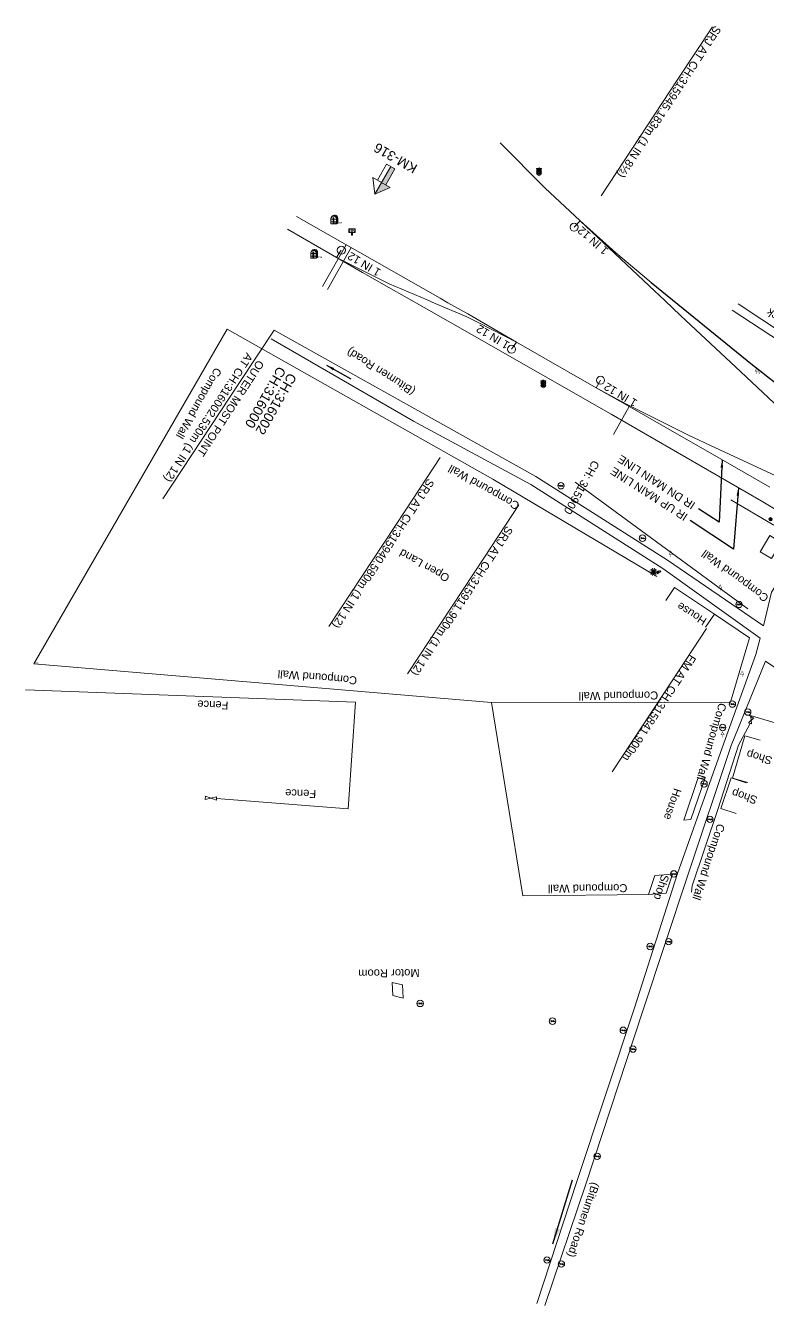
# Model space of a CAD drawing. Header units: metres. Extents: x 628572 to 633121, y 3388024 to 3391117.
# Drawn here: x 631745.7 to 631977.8, y 3388829.5 to 3389229.2 of the extents above; entities that cross this region are included whole.
import ezdxf
from ezdxf.enums import TextEntityAlignment as Align

# ---------------------------------------------------------------- set-up
doc = ezdxf.new("R2010")
doc.units = ezdxf.units.M
doc.header["$MEASUREMENT"] = 0
for name, color, linetype, lineweight in [('30-9-16P', 53, 'Continuous', 0), ('Cart Track', 34, 'Continuous', 0), ('Commercial Building Pucca', 251, 'Continuous', 0), ('Compound Wall', 251, 'Continuous', 0), ('Electric Pole', 251, 'Continuous', 0), ('Existing Chainage', 7, 'Continuous', 0), ('Existing IR Track', 143, 'Continuous', 0), ('Fence', 251, 'FENCELINE1', 0), ('Gate', 251, 'Continuous', 0), ('Govt buliding', 251, 'Continuous', 0), ('Grill', 251, 'Continuous', 0), ('KILOMETER_STONE', 251, 'Continuous', 0), ('KM STONE', 7, 'Continuous', 0), ('NAME_BOARD', 251, 'Continuous', 0), ('OHE MAST', 8, 'Continuous', 0), ('Residential Building Pucca', 251, 'Continuous', 0), ('SH.NOS', 8, 'Continuous', 0), ('Sign Board', 251, 'Continuous', 0), ('SIGN_BOARD', 251, 'Continuous', 0), ('SIGNAL_POST', 251, 'Continuous', 0), ("SIRHIND STN SRJ's", 251, 'Continuous', 0), ('Subroad Edge', 34, 'Continuous', 0), ('Text', 251, 'Continuous', 0), ('Tree 0-300', 74, 'Continuous', 0)]:
    doc.layers.add(name, color=color, linetype=linetype, lineweight=lineweight)
doc.layers.add('IR PROPOSALS', color=190, linetype='Continuous')
doc.styles.add('CUT-FILL', font='cut-fill.shx', dxfattribs={"height": 2})
doc.styles.add('NB', font='swissbo.ttf', dxfattribs={"height": 1.5})
doc.styles.add('notes', font='romans.shx', dxfattribs={"height": 2})
doc.styles.get("Standard").update_dxf_attribs({"font": 'arial.ttf'})
doc.styles.add('Style-Arial', font='arial.ttf')
doc.styles.add('Text', font='arial.ttf', dxfattribs={"height": 2})
doc.linetypes.add('FENCELINE1', pattern='A,6.35,-2.54,[133,ltypeshp.shx,S=2.54,R=0,X=-2.54,Y=0],-2.54,25.4', length=36.83)
doc.dimstyles.new('ISO-25', dxfattribs={"dimtxt": 2.5, "dimasz": 2.5, "dimexe": 1.25, "dimexo": 0.625, "dimtad": 1, "dimtxsty": 'Standard', "dimcen": 2.5, "dimadec": 0, "dimazin": 0, "dimtfac": 1, "dimtmove": 0, "dimatfit": 3, "dimfxl": 1, "dimarcsym": 0})

# ---------------------------------------------------------------- blocks, each defined once
blk = doc.blocks.new('GT')
at = {"layer": 'Gate'}
for p, q in [((-0.5, -0.5), (-0.5, 0.5)), ((-0.5, 0.5), (0.5, -0.5)), ((0.5, 0.5), (0.5, -0.5))]:
    blk.add_line(p, q, dxfattribs=at)
at = {"layer": 'Gate', "flags": 128}
blk.add_lwpolyline([(0.5, 0.5), (-0.5, -0.5)], dxfattribs=at)
blk = doc.blocks.new('TSB')
at = {"const_width": 0.132, "flags": 128}
blk.add_lwpolyline([(-0.51, 0.84), (0.54, 0.84), (0, 1.85), (-0.51, 0.84)], close=True, dxfattribs=at)
at = {"const_width": 0.142, "flags": 128}
blk.add_lwpolyline([(0, 0.84), (0, 0)], dxfattribs=at)
blk = doc.blocks.new('SIG')
for color, points in [(1, [(-0.22, 0.42, 0.180295), (-0.01, 0.33, -0.00255), (0.01, 0.33, -0.00255), (0.02, 0.33, 0.180295), (0.23, 0.42, -0.002654), (0.25, 0.44, 0.184495), (0.33, 0.65, 1.000001), (-0.32, 0.65, 0.184495), (-0.24, 0.44, -0.002654)]), (2, [(0.23, -0.23, -0.002654), (0.25, -0.21, 0.184495), (0.33, 0.01, 1.000001), (-0.32, 0.01, 0.184495), (-0.24, -0.21, -0.002654), (-0.22, -0.23, 0.180295), (-0.01, -0.32, -0.00255), (0.01, -0.32, -0.00255), (0.02, -0.32, 0.180295)]), (3, [(0.23, -0.88, -0.002654), (0.25, -0.86, 0.184495), (0.33, -0.64, 1.000001), (-0.32, -0.64, 0.184495), (-0.24, -0.86, -0.002654), (-0.22, -0.88, 0.395599)])]:
    blk.add_hatch(color=color).paths.add_polyline_path(points)
for p, q in [((-0.31, 0.98), (-0.32, -0.9)), ((0.33, -0.9), (0.32, 0.98))]:
    blk.add_line(p, q)
at = {"flags": 128}
for points in [[(-0.31, 0.98), (-0.81, 0.98, 0.198758), (-0.42, 0.41, 0.003814), (-0.31, 0.39)], [(-0.31, 0.33), (-0.81, 0.33, 0.198758), (-0.42, -0.23, 0.003727), (-0.32, -0.26)], [(0.32, 0.98), (0.82, 0.98, -0.198758), (0.44, 0.41, -0.003814), (0.32, 0.39)], [(0.32, 0.33), (0.82, 0.33, -0.198758), (0.44, -0.23, -0.003727), (0.33, -0.26)], [(-0.32, -0.32), (-0.81, -0.32, 0.198758), (-0.42, -0.88, 0.003639), (-0.32, -0.9)], [(0.33, -0.32), (0.82, -0.32, -0.198758), (0.44, -0.88, -0.003639), (0.33, -0.9)]]:
    blk.add_lwpolyline(points, format="xyb", dxfattribs=at)
for centre, radius, start, end in [((0.01, 0.91), 0.324, 12.4049, 167.5951), ((0.01, 0.81), 0.357, 27.7578, 152.2422), ((0.01, -0.9), 0.324, 181.4572, 358.5428)]:
    blk.add_arc(centre, radius, start, end)
blk = doc.blocks.new('OT1')
for q in [(-1.17, 0.31), (-1.17, -0.32), (-0.86, 0.85), (-0.85, -0.86), (-0.32, 1.17), (-0.31, -1.17), (0.31, 1.17), (0.85, 0.86), (1.17, 0.32), (0.32, -1.17), (1.17, -0.31), (0.86, -0.85)]:
    blk.add_line((0, 0), q)
at = {"ltscale": 5, "style": 'notes'}
blk.add_text('OT1', height=0.596, rotation=30, dxfattribs=at).set_placement((1.18, -0.68))
blk = doc.blocks.new('EP')
blk.add_hatch(color=8).paths.add_polyline_path([(0.31, -0.24), (0.31, 0), (-0.31, -0.19), (-0.31, 0.07), (-0.93, -0.01), (-0.21, 0.16), (-0.21, -0.05), (0.43, 0.15), (0.41, -0.1), (0.94, -0.01)])
at = {"color": 8}
for p, q in [((-0.93, -0.01), (-0.21, 0.16)), ((-0.31, 0.07), (-0.93, -0.01)), ((-0.31, -0.19), (-0.31, 0.07)), ((0.31, 0), (-0.31, -0.19)), ((-0.21, 0.16), (-0.21, -0.05)), ((-0.21, -0.05), (0.43, 0.15)), ((0.31, -0.24), (0.31, 0)), ((0.43, 0.15), (0.41, -0.1)), ((0.94, -0.01), (0.31, -0.24)), ((0.41, -0.1), (0.94, -0.01))]:
    blk.add_line(p, q, dxfattribs=at)
blk.add_circle((0, 0), 1, dxfattribs=at)
blk = doc.blocks.new('OHE MAST')
h = blk.add_hatch(color=256)
edge = h.paths.add_edge_path()
edge.add_arc((0, 0), 0.514, 0, 360)
at = {"const_width": 0.01, "flags": 128}
for points in [[(1.5, 3.5), (1.5, 2), (-1.5, 2), (-1.5, 3.5)], [(0, 2), (0, 0)]]:
    blk.add_lwpolyline(points, dxfattribs=at)
blk.add_circle((0, 0), 0.514)
blk = doc.blocks.new('KM POST PLAN')
h = blk.add_hatch(color=256)
h.paths.add_polyline_path([(-6.25, -8.47), (0, 0), (0, -8.47), (-3, -8.47)], flags=16)
h.paths.add_polyline_path([(-3, -20), (-3, -8.47), (0, -8.47), (0, -20)], flags=16)
at = {"flags": 128}
for points in [[(0, 0), (-6.25, -8.47), (6.25, -8.47)], [(0, 0), (0, -20)], [(0, 0), (6.25, -8.47)], [(3, -8.47), (3, -20), (-3, -20), (-3, -8.47)]]:
    blk.add_lwpolyline(points, dxfattribs=at)
blk = doc.blocks.new('KMS')
blk.add_hatch(color=256).paths.add_polyline_path([(0.84, 1.71), (0.84, 0), (1.28, 0.25), (1.28, 1.71, 0.82134), (-0.65, 2.08, -0.601821)])
at = {"flags": 128}
for points in [[(-0.84, 0), (-0.84, 1.71)], [(-0.84, 1.38), (0.84, 1.38)], [(-0.84, 0.64), (0.84, 0.64)], [(-0.84, 0), (0.84, 0)], [(0.84, 0), (0.84, 1.71)], [(0.84, 0), (1.28, 0.25)], [(1.28, 0.25), (1.28, 1.71)]]:
    blk.add_lwpolyline(points, dxfattribs=at)
for centre, radius, start, end in [((0, 1.5), 0.867, 14.1462, 165.8538), ((0.28, 1.7), 1, 0.4859, 158.6661)]:
    blk.add_arc(centre, radius, start, end)
at = {"style": 'notes'}
for s, p in [('S', (-0.25, 0.09)), ('K', (-0.25, 1.58)), ('M', (-0.25, 0.81))]:
    blk.add_text(s, height=0.391, dxfattribs=at).set_placement(p)
blk = doc.blocks.new('NB')
for p, q in [((-0.98, 0.82), (-0.98, 1.98)), ((-0.98, 1.98), (0.98, 1.98)), ((-0.98, 0.82), (0.98, 0.82)), ((-0.13, 0.82), (-0.13, 0)), ((-0.13, 0), (0.13, 0)), ((0.13, 0.82), (0.13, 0)), ((0.98, 1.98), (0.98, 0.82))]:
    blk.add_line(p, q)
at = {"style": 'NB', "width": 1.025371}
blk.add_text('NB', height=0.988, rotation=180, dxfattribs=at).set_placement((-0.02, 1.38), align=Align.MIDDLE_CENTER)
blk = doc.blocks.new('TSB15')
at = {"layer": 'SH.NOS', "const_width": 0.132, "flags": 128}
blk.add_lwpolyline([(-0.46, 0.79), (0.59, 0.79), (0.05, 1.8), (-0.46, 0.79)], close=True, dxfattribs=at)
at = {"layer": 'SH.NOS', "const_width": 0.142, "flags": 128}
blk.add_lwpolyline([(0.05, 0.79), (0.05, -0.05)], dxfattribs=at)
at = {"layer": 'SH.NOS', "insert": (-0.11, 0.93), "char_height": 0.2, "attachment_point": 7, "line_spacing_factor": 0.6, "style": 'CUT-FILL'}
blk.add_mtext('15', dxfattribs=at)

msp = doc.modelspace()

# ---------------------------------------------------------------- linework, layer by layer
at = {"layer": 'Cart Track', "flags": 128}
for points in [[(631968.36, 3389142.34), (631997.61, 3389122.96), (632012.7, 3389110.78)], [(632011.13, 3389108.2), (631996.59, 3389120.51), (631966.47, 3389140.27)]]:
    msp.add_lwpolyline(points, dxfattribs=at)
at = {"layer": 'Commercial Building Pucca', "flags": 128}
for points in [[(631971.31, 3388992.78), (631966.52, 3388994.19), (631970.42, 3389007.42), (631975.21, 3389006)], [(631967.64, 3388983.13), (631962.9, 3388984.72), (631966.11, 3388994.3), (631970.85, 3388992.71)]]:
    msp.add_lwpolyline(points, dxfattribs=at)
for points in [[(631947.76, 3388964.16), (631945.81, 3388958.23), (631940.32, 3388957.8), (631942.27, 3388963.74), (631947.76, 3388964.16)], [(631860.23, 3388930.38), (631863.49, 3388929.6), (631863.68, 3388925.49), (631860.4, 3388926.28), (631860.23, 3388930.38)]]:
    msp.add_lwpolyline(points, close=True, dxfattribs=at)
at = {"layer": 'Compound Wall', "flags": 128}
for points in [[(631942.9, 3389057.13), (631891.71, 3389087.5), (631808.66, 3389134.36), (631748.33, 3389029.84), (631891.24, 3389017.76), (631965.93, 3389017.85)], [(631917.41, 3389086.62), (631971.28, 3389047.08)], [(631960.87, 3389045.42), (631971.86, 3389037.96), (631965.93, 3389017.85)], [(631891.24, 3389017.76), (631901.05, 3388957.43)], [(631972.69, 3389013.15), (631971.7, 3389013.87)], [(631971.7, 3389013.87), (631988.01, 3389009.04)], [(631961.91, 3388984.34), (631968.45, 3389004.46), (631972.05, 3389011.26)], [(631953.72, 3388958.55), (631953.9, 3388960.54), (631961.91, 3388984.34)], [(631940.31, 3388957.8), (631901.05, 3388957.43)]]:
    msp.add_lwpolyline(points, dxfattribs=at)
at = {"layer": 'Existing Chainage', "color": 7, "linetype": 'Continuous', "lineweight": 13, "flags": 128}
for points in [[(631838.42, 3389147.73), (631845.85, 3389160.76)], [(631838.42, 3389147.73), (631845.85, 3389160.76)], [(631840.03, 3389146.81), (631847.46, 3389159.84)], [(631929.33, 3389101.53), (631934.29, 3389110.22)]]:
    msp.add_lwpolyline(points, dxfattribs=at)
at = {"layer": 'Existing IR Track', "flags": 128}
for points in [[(632063.68, 3389049.23), (632055.45, 3389054.54), (632052.02, 3389056.65), (632046.97, 3389059.84), (632034.86, 3389067.72), (632026.07, 3389073.73), (632008.35, 3389086.79), (631992.61, 3389099.75), (631979.48, 3389111.41), (631969.11, 3389121.05), (631950.35, 3389138.67), (631945.4, 3389143.29), (631940.56, 3389147.94), (631929.83, 3389158.02), (631918.91, 3389168.18), (631907.89, 3389178.55), (631893.92, 3389192.53)], [(631978.21, 3389085.04), (631958.87, 3389096.19), (631952.09, 3389100.07), (631933.03, 3389110.94), (631923.93, 3389116.1), (631899.04, 3389130.34), (631887.57, 3389136.94), (631883.82, 3389139.12), (631877.67, 3389142.62), (631875.2, 3389144.03), (631830.39, 3389169.58)], [(632022.64, 3389052.54), (631975.51, 3389080.76), (631928.65, 3389107.86), (631885.22, 3389132.66), (631870.27, 3389141.1), (631859.24, 3389147.43), (631851, 3389152.11), (631827.53, 3389165.56)], [(631941.15, 3389148.97), (631930.11, 3389158.26), (631918.91, 3389168.18)], [(631899.04, 3389130.34), (631887.27, 3389136.41), (631883.33, 3389138.29), (631873.7, 3389142.43), (631871.12, 3389143.54), (631865.2, 3389146.04), (631859.34, 3389148.58), (631842.82, 3389156.8)], [(631980.08, 3389088.54), (631959.7, 3389098.05), (631956.09, 3389099.72), (631952.76, 3389101.26), (631933.26, 3389111.03), (631923.93, 3389116.1)]]:
    msp.add_lwpolyline(points, dxfattribs=at)
at = {"layer": 'Fence'}
for points in [[(631846.53, 3388984.6), (631848.78, 3389017.93), (631745.72, 3389021.78)], [(631805.36, 3388987.78), (631846.53, 3388984.6)]]:
    msp.add_lwpolyline(points, dxfattribs=at)
at = {"layer": 'Govt buliding', "flags": 128}
msp.add_lwpolyline([(631978.77, 3389062.74), (631981.74, 3389067.79), (631978.21, 3389069.91), (631975.22, 3389064.83), (631978.77, 3389062.74)], close=True, dxfattribs=at)
at = {"layer": 'Grill', "flags": 128}
msp.add_lwpolyline([(631979.41, 3389073.12), (631966.07, 3389081.09)], dxfattribs=at)
at = {"layer": 'IR PROPOSALS'}
msp.add_lwpolyline([(631941.15, 3389148.97), (631971.12, 3389124.63, 0.025306), (632007.16, 3389098.27), (632233.48, 3388949.68)], format="xyb", dxfattribs=at)
at = {"layer": 'Residential Building Pucca', "flags": 128}
msp.add_lwpolyline([(631945.67, 3389049.59), (631948.45, 3389053.75), (631960.87, 3389045.42), (631958.08, 3389041.27)], dxfattribs=at)
msp.add_lwpolyline([(631957.96, 3388994.28), (631953.54, 3388981.29), (631951.31, 3388981.06), (631955.73, 3388994.06), (631957.96, 3388994.28)], close=True, dxfattribs=at)
at = {"layer": "SIRHIND STN SRJ's", "color": 7}
for p, q in [((631918.91, 3389168.18), (631917.04, 3389166.22)), ((631842.82, 3389156.8), (631844.35, 3389159.04)), ((631899.04, 3389130.34), (631897.52, 3389128.1)), ((631923.93, 3389116.1), (631925.31, 3389118.43))]:
    msp.add_line(p, q, dxfattribs=at)
at = {"layer": "SIRHIND STN SRJ's", "lineweight": 13, "flags": 128}
for points in [[(631960.27, 3389228.81), (631949.47, 3389212.43), (631925.49, 3389176.05)], [(631823.32, 3389134.12), (631812.52, 3389117.74), (631788.54, 3389081.36)], [(631875.27, 3389094.31), (631864.47, 3389077.93), (631840.49, 3389041.56)], [(631899.84, 3389079.52), (631889.04, 3389063.14), (631865.06, 3389026.76)], [(631958.44, 3389040.89), (631947.65, 3389024.51), (631928.95, 3388996.15)]]:
    msp.add_lwpolyline(points, dxfattribs=at)
at = {"layer": "SIRHIND STN SRJ's", "color": 7}
for centre in [(631917.04, 3389166.22), (631844.35, 3389159.04), (631897.52, 3389128.1), (631925.31, 3389118.43)]:
    msp.add_circle(centre, 1.25, dxfattribs=at)
at = {"layer": 'Subroad Edge', "flags": 128}
for points in [[(631823.32, 3389134.12), (631867.29, 3389109.5), (631905.09, 3389088.39), (631946.26, 3389062.21), (631976.22, 3389041.69), (631978.7, 3389052.29), (631986.44, 3389064.14)], [(631905.43, 3388830.11), (631917.87, 3388868.17), (631935.95, 3388922.39), (631949.38, 3388964.42), (631963.79, 3389005.13), (631973.84, 3389032.8), (631975.14, 3389037.85), (631944.81, 3389059.61), (631903.58, 3389085.87), (631866.87, 3389105.64), (631822.4, 3389131.36)], [(632200.81, 3388886.85), (632145.47, 3388922.52), (632108.83, 3388944.4), (632095.66, 3388952.28), (632092.64, 3388953.72), (632061.42, 3388972.37), (632058.89, 3388973.85), (632041.18, 3388985.14), (631996.81, 3389017.13), (631976.82, 3389030.65), (631966.13, 3389004.39), (631952.53, 3388963.51), (631938.56, 3388921.53), (631920.69, 3388867.33), (631907.94, 3388829.49)]]:
    msp.add_lwpolyline(points, dxfattribs=at)

# ---------------------------------------------------------------- block references
at = {"layer": 'Electric Pole'}
for p in [(631912.96, 3389085.48), (631938.42, 3389069.11), (631968.57, 3389048.42), (631966.51, 3389017.29), (631971.31, 3389014.8), (631963.46, 3389009.98), (631957.68, 3388992.38), (631959.51, 3388981.31), (631948.2, 3388964.24), (631940.83, 3388941.59), (631946.62, 3388943.09), (631868.98, 3388923.79), (631910.31, 3388918.27), (631932.4, 3388915.42), (631935.44, 3388909.55), (631924.27, 3388876.06), (631908.59, 3388843.66), (631913.09, 3388842.42)]:
    msp.add_blockref('EP', p, dxfattribs=at)
at = {"layer": 'Gate'}
for p, xscale, zscale, rotation in [((631972.37, 3389012.21), 1.995459846549032, 1.41260746371702, 71.00000000000001), ((631803.61, 3388987.91), 3.499597262539722, 1.87072105417663, 356)]:
    msp.add_blockref('GT', p, dxfattribs=dict(at, xscale=xscale, zscale=zscale, rotation=rotation))
at = {"layer": 'KILOMETER_STONE', "linetype": 'Continuous'}
for p in [(631841.96, 3389167.31), (631835.66, 3389156.58)]:
    msp.add_blockref('KMS', p, dxfattribs=at)
at = {"layer": 'KM STONE'}
ref = msp.add_blockref('KM POST PLAN', (631854.83, 3389176.5), dxfattribs=dict(at, xscale=0.4999999999999998, yscale=0.4999999999999998, zscale=0.4999999999999998, rotation=150.3032112418446))
ref.add_attrib('KM-POST', 'KM-316', dxfattribs={"layer": '0', "height": 3, "rotation": 150.3032, "style": 'Style-Arial'}).set_placement((631861.27, 3389187.79), align=Align.MIDDLE_CENTER)
at = {"layer": 'NAME_BOARD', "linetype": 'Continuous'}
msp.add_blockref('NB', (631847.69, 3389163.74), dxfattribs=at)
at = {"layer": 'OHE MAST', "color": 2, "rotation": 143.3908318566117}
msp.add_blockref('OHE MAST', (631978.45, 3389075), dxfattribs=at)
at = {"layer": 'Sign Board'}
for name, p in [('SIG', (631907.43, 3389117.25)), ('TSB', (631947.29, 3389063.19)), ('TSB', (631962.69, 3389052.66)), ('TSB', (631969.53, 3389025.71)), ('TSB', (631963.42, 3389006.81))]:
    msp.add_blockref(name, p, dxfattribs=at)
at = {"layer": 'SIGN_BOARD', "linetype": 'Continuous'}
msp.add_blockref('TSB15', (631974.07, 3389120.44), dxfattribs=at)
at = {"layer": 'SIGNAL_POST', "linetype": 'Continuous'}
msp.add_blockref('SIG', (631906.09, 3389183.54), dxfattribs=at)
at = {"layer": 'Tree 0-300'}
msp.add_blockref('OT1', (631941.86, 3389058.57), dxfattribs=at)

# ---------------------------------------------------------------- texts
at = {"layer": '30-9-16P', "linetype": 'Continuous'}
msp.add_text('CW1', height=0.5, dxfattribs=at).set_placement((631748.33, 3389029.84))
at = {"layer": 'Cart Track', "style": 'Text'}
msp.add_text('Cart Track', height=2.5, rotation=142.0795, dxfattribs=at).set_placement((631991.19, 3389131.03))
at = {"layer": 'Existing Chainage', "color": 7, "lineweight": 0, "attachment_point": 4, "line_spacing_factor": 0.6, "style": 'Style-Arial'}
for s, insert, char_height, rotation in [('CH:316000', (631825.9, 3389122.27), 3, 240.3035), ('CH:316002', (631829.22, 3389120.25), 3, 240.3035), ('CH: 315900', (631924.02, 3389093.05), 2.5, 240.3166)]:
    msp.add_mtext(s, dxfattribs=dict(at, insert=insert, char_height=char_height, rotation=rotation))
at = {"layer": 'Existing IR Track', "color": 7, "lineweight": 0}
for s, rotation, p in [('IR DN MAIN LINE', 147, (631931.05, 3389094.2)), ('IR UP MAIN LINE', 147.2549, (631928.79, 3389090.42))]:
    msp.add_text(s, height=2.5, rotation=rotation, dxfattribs=at).set_placement(p, align=Align.MIDDLE_RIGHT)
at = {"layer": 'KILOMETER_STONE'}
for p in [(631841.96, 3389167.31), (631835.66, 3389156.58)]:
    msp.add_text('KMS316', height=0.5, dxfattribs=at).set_placement(p)
at = {"layer": 'SIGN_BOARD'}
msp.add_text('TSB15', height=0.5, dxfattribs=at).set_placement((631974.07, 3389120.44))
at = {"layer": "SIRHIND STN SRJ's", "color": 7}
for rotation, p in [(138.6546, (631927.99, 3389159.24)), (149, (631856.94, 3389152.82)), (149, (631897.15, 3389130.11)), (149, (631937.04, 3389112.04))]:
    msp.add_text('1 IN 12', height=2.5, rotation=rotation, dxfattribs=at).set_placement(p)
at = {"layer": "SIRHIND STN SRJ's", "lineweight": 13, "char_height": 2.5, "attachment_point": 6, "rotation": 236.763, "line_spacing_factor": 0.648, "style": 'Style-Arial'}
for s, insert, width in [('\\A1;SRJ AT {\\A0;CH:315945.183m (1 IN 8½) }', (631931.16, 3389182.19), 56.4615), ('\\A1;\\pxsm1,ql;OUTER MOST POINT\\PAT {\\A0;CH:316002.530m (1 IN 12) }', (631785.39, 3389076.98), 58.1464), ('\\A1;SRJ AT {\\A0;CH:315940.580m (1 IN 12) }', (631842.08, 3389041.51), 58.1464), ('\\A1;SRJ AT {\\A0;CH:315911.900m (1 IN 12) }', (631866.66, 3389026.71), 58.1464), ('\\A1;FM AT {\\A0;CH:315841.900m}', (631933.02, 3388999.86), 39.5539)]:
    msp.add_mtext(s, dxfattribs=dict(at, insert=insert, width=width))
at = {"layer": 'Subroad Edge', "style": 'Text'}
for rotation, p in [(147.5127, (631867.69, 3389115.61)), (251.3795, (631922.72, 3388868.17))]:
    msp.add_text('(Bitumen Road)', height=2.5, rotation=rotation, dxfattribs=at).set_placement(p)
at = {"layer": 'Text'}
for s, rotation, p in [('Compound Wall', 240.0031, (631804.97, 3389122.62)), ('Compound Wall', 150.5658, (631900.27, 3389079.96)), ('Open Land', 150.5658, (631878.44, 3389057.41)), ('Compound Wall', 143.7192, (631978.1, 3389050.95)), ('House', 147.454, (631958.72, 3389043.83)), ('Compound Wall', 175.1675, (631849.35, 3389025.87)), ('Compound Wall', 180.5414, (631943.31, 3389021.25)), ('Fence', 177.8629, (631809.11, 3389018.08)), ('Compound Wall', 253.5781, (631962.33, 3389017.85)), ('Shop', 163.5499, (631979.17, 3389000.69)), ('Fence', 177.8629, (631836.53, 3388990.4)), ('House', 251.2151, (631948.31, 3388991.23)), ('Shop', 161.4467, (631974.54, 3388988.3)), ('Compound Wall', 251.4135, (631961.88, 3388980.16)), ('Compound Wall', 180.5414, (631933.71, 3388961.08)), ('Shop', 251.7856, (631944.45, 3388964.37)), ('Motor Room', 180.5414, (631868.82, 3388934.55))]:
    msp.add_text(s, height=2.5, rotation=rotation, dxfattribs=at).set_placement(p)
at = {"layer": 'Tree 0-300'}
msp.add_text('OT1', height=0.5, dxfattribs=at).set_placement((631941.86, 3389058.57))

# ---------------------------------------------------------------- leaders
at = {"layer": 'Existing IR Track', "color": 7, "lineweight": 0}
for points in [[(631963.33, 3389093.62), (631962.36, 3389074.08), (631955.96, 3389078.3)], [(631968.42, 3389084.86), (631966.89, 3389065.67), (631953.35, 3389074.6)]]:
    msp.add_leader(points, dimstyle='ISO-25', override={"dimtxt": 3, "dimtad": 0}, dxfattribs=at)
at = {"layer": 'Text'}
for points, override in [([(631839.73, 3389123.12), (631847.31, 3389118.83)], {"dimtad": 0}), ([(631910.42, 3388848.68), (631916.54, 3388868.66)], {"dimasz": 5, "dimtad": 0})]:
    msp.add_leader(points, dimstyle='ISO-25', override=override, dxfattribs=at)

doc.saveas('drawing.dxf')
